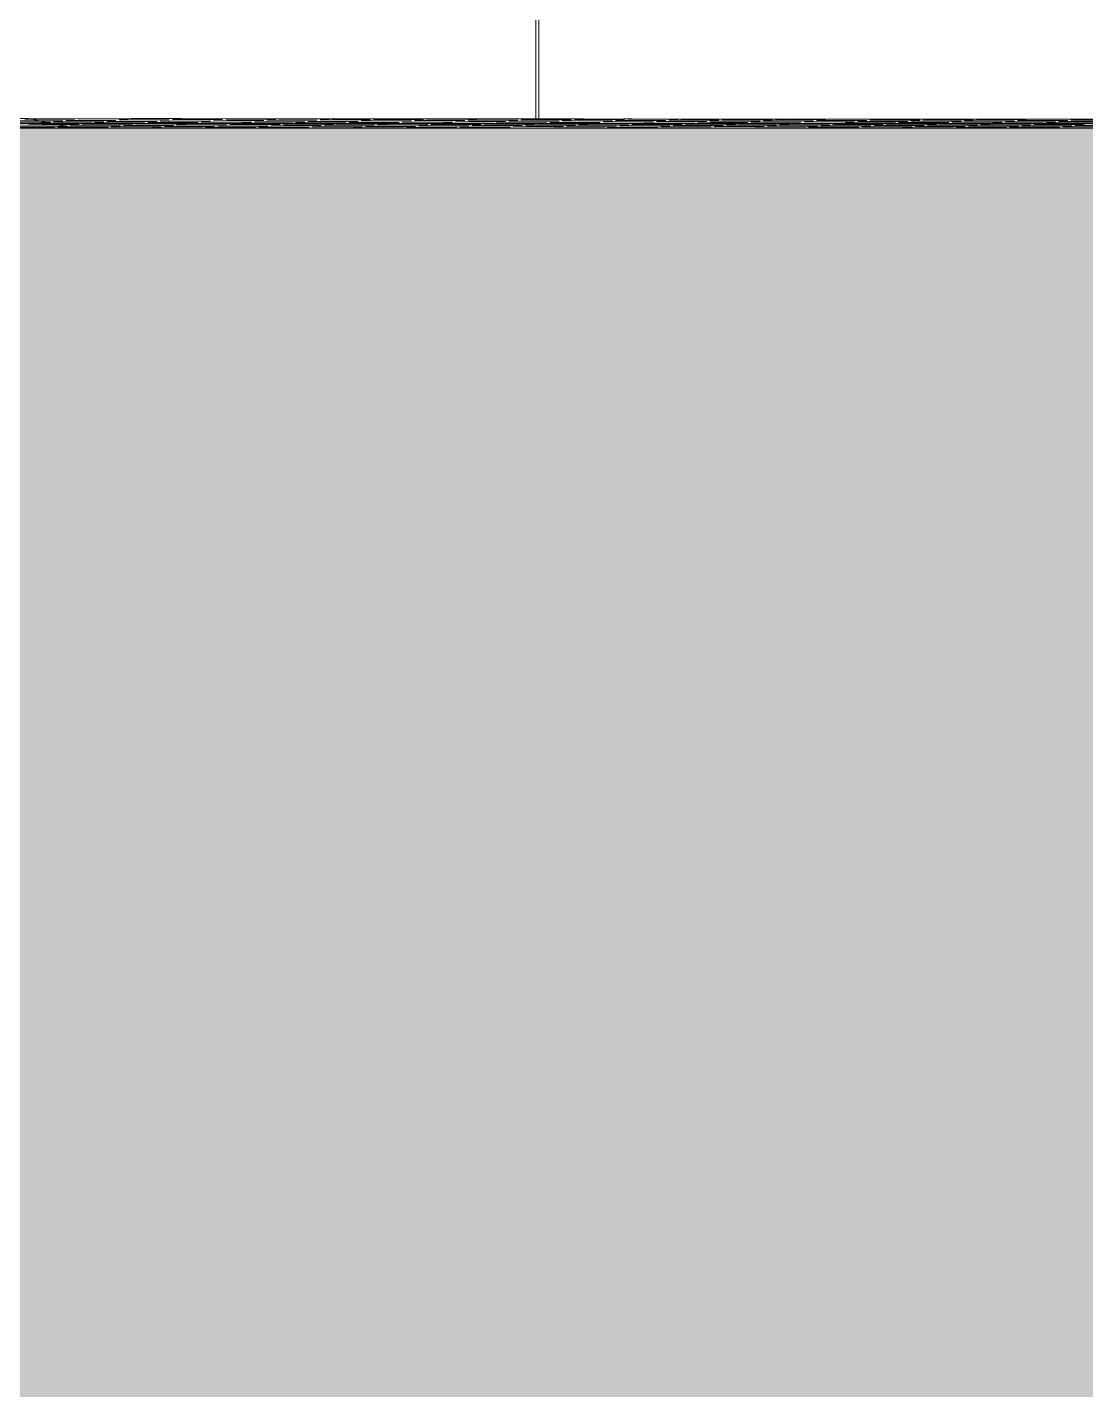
# Model space of a CAD drawing. Header units: millimetres. Extents: x -280990 to -136866, y -15139 to 7194.
# Drawn here: x -275739 to -273978, y -2313 to -46 of the extents above; entities that cross this region are included whole.
import ezdxf

# ---------------------------------------------------------------- set-up
doc = ezdxf.new("R2010")
doc.units = ezdxf.units.MM
doc.header["$MEASUREMENT"] = 0
for name, color, linetype, lineweight in [('New_2D Drafting - General_Pen_No__1', 7, 'Continuous', 13), ('New_Site & Landscape - Terrain_Pen_No__1', 7, 'Continuous', 13), ('New_Structural - Bearing_Pen_No__1', 7, 'Continuous', 13)]:
    doc.layers.add(name, color=color, linetype=linetype, lineweight=lineweight)
for name, color, linetype, lineweight, true_color in [('New_2D Drafting - General_Pen_No__61', 7, 'Continuous', 20, 0x6a6a6a), ('New_Site & Landscape - Terrain_Pen_No__180', 7, 'Continuous', 15, 0xd6cda7), ('New_Site & Landscape - Terrain_Pen_No__93', 7, 'Continuous', 13, 0xa2a233)]:
    doc.layers.add(name, color=color, linetype=linetype, lineweight=lineweight, true_color=true_color)

msp = doc.modelspace()

# ---------------------------------------------------------------- hatches: boundary and pattern name
at = {"layer": 'New_2D Drafting - General_Pen_No__61', "linetype": 'Continuous', "lineweight": 20, "true_color": 0x6a6a6a}
h = msp.add_hatch(dxfattribs=at)
h.set_pattern_fill('Dashed_0001', color=251, style=0, pattern_type=2)
h.set_pattern_definition([(45, (0, 0), (-183.84776, 183.84776), [195, -65]), (45, (7e-14, 183.85), (-183.84776, 183.84776), [195, -65])])
h.paths.add_polyline_path([(-280989.8059, -205.9561), (-266832.1573, -206.4056), (-260239.2033, -214.6036), (-256039.2219, -218.0945), (-254960.2206, -218.9913), (-250988.5325, -222.2925), (-248776.7755, -220), (-242945.6047, -420), (-241835.0918, -420), (-240879.019, -426.5), (-238812.8999, -424.2888), (-238812.8999, -900), (-238810.0426, -15138.6962), (-280989.8059, -15138.6962)])
at = {"layer": 'New_Site & Landscape - Terrain_Pen_No__180', "linetype": 'Continuous', "lineweight": 0, "true_color": 0x353329}
msp.add_hatch(color=250, dxfattribs=at).paths.add_polyline_path([(-279501.1354, -15138.6962), (-255147.8691, -15138.6962), (-255147.8691, -220), (-255689.2864, -220), (-256040.2069, -218.0891), (-256468.5435, -218.7405), (-266973.7441, -215.343), (-275658.7904, -213.4091), (-279501.1354, -218.4055)])

# ---------------------------------------------------------------- linework, layer by layer
at = {"layer": 'New_2D Drafting - General_Pen_No__1', "color": 7, "linetype": 'Continuous', "lineweight": 13, "flags": 128}
msp.add_lwpolyline([(-280989.8059, -205.9561), (-266832.1573, -206.4056), (-260239.2033, -214.6036), (-256039.2219, -218.0945), (-254960.2206, -218.9913), (-250988.5325, -222.2925), (-248776.7755, -220), (-242945.6047, -420), (-241835.0918, -420), (-240879.019, -426.5), (-238812.8999, -424.2888), (-238812.8999, -900), (-238810.0426, -15138.6962), (-280989.8059, -15138.6962)], close=True, dxfattribs=at)
at = {"layer": 'New_Site & Landscape - Terrain_Pen_No__1', "color": 7, "linetype": 'Continuous', "lineweight": 13}
for p, q in [((-275736.8407, -197.6962), (-279501.1354, -198.8187)), ((-275707.1295, -203.6776), (-275784.1589, -203.8181)), ((-275718.9672, -201.2945), (-275763.7716, -201.3762)), ((-275707.2094, -203.6615), (-275761.9882, -203.6274)), ((-275730.805, -198.9113), (-275743.3842, -198.9343)), ((-275719.4401, -201.1993), (-275741.6009, -201.1855)), ((-271697.1504, -199.9959), (-275736.8407, -197.6962)), ((-275658.7904, -213.4091), (-275736.8407, -197.6962)), ((-275736.8407, -197.6962), (-264694.4271, -205.6962)), ((-275659.7982, -198.8902), (-275730.8044, -198.9113)), ((-275706.9178, -203.7202), (-275722.7436, -203.8564)), ((-275659.7982, -198.8902), (-275721.2135, -198.7593)), ((-275680.1856, -201.2829), (-275719.4396, -201.1993)), ((-275680.1856, -201.2829), (-275718.9667, -201.2945)), ((-275700.5729, -203.6756), (-275707.209, -203.6615)), ((-275700.5729, -203.6756), (-275707.129, -203.6776)), ((-275700.5729, -203.6756), (-275706.9173, -203.7202)), ((-275680.1856, -201.2829), (-275702.3563, -201.4387)), ((-275611.8901, -203.0526), (-275695.4761, -203.0774)), ((-275659.7982, -198.8902), (-275681.9689, -199.046)), ((-275591.5027, -200.6598), (-275675.0887, -200.6847)), ((-275611.8901, -203.0526), (-275673.3054, -202.9217)), ((-275571.1154, -198.2671), (-275654.7014, -198.292)), ((-275591.5027, -200.6598), (-275652.918, -200.529)), ((-275611.8901, -203.0526), (-275634.0608, -203.2083)), ((-275571.1154, -198.2671), (-275632.5307, -198.1362)), ((-275591.5027, -200.6598), (-275613.6734, -200.8156)), ((-275523.2072, -202.4295), (-275606.7932, -202.4544)), ((-275571.1154, -198.2671), (-275593.2861, -198.4229)), ((-275502.8199, -200.0368), (-275586.4059, -200.0617)), ((-275523.2072, -202.4295), (-275584.6225, -202.2986)), ((-275482.4325, -197.8567), (-275566.0185, -197.8048)), ((-275502.8199, -200.0368), (-275564.2352, -199.9059)), ((-275523.2072, -202.4295), (-275545.3779, -202.5853)), ((-275482.4325, -197.8567), (-275535.5267, -197.8107)), ((-275502.8199, -200.0368), (-275524.9906, -200.1926)), ((-275434.5244, -201.8064), (-275518.1104, -201.8313)), ((-275482.4325, -197.8567), (-275504.6032, -197.858)), ((-275414.137, -199.4137), (-275497.7231, -199.4386)), ((-275434.5244, -201.8064), (-275495.9397, -201.6756)), ((-275414.137, -199.4137), (-275475.5523, -199.2828)), ((-275434.5244, -201.8064), (-275456.6951, -201.9622)), ((-275366.2289, -203.5761), (-275449.8149, -203.601)), ((-275414.137, -199.4137), (-275436.3078, -199.5695)), ((-275345.8415, -201.1834), (-275429.4276, -201.2083)), ((-275366.2289, -203.5761), (-275427.6442, -203.4452)), ((-275325.4542, -198.7907), (-275409.0402, -198.8155)), ((-275345.8415, -201.1834), (-275407.2568, -201.0525)), ((-275366.2289, -203.5761), (-275388.3996, -203.7319)), ((-275325.4542, -198.7907), (-275386.8695, -198.6598)), ((-275345.8415, -201.1834), (-275368.0123, -201.3391)), ((-275277.546, -202.953), (-275361.1321, -202.9779)), ((-275325.4542, -198.7907), (-275347.6249, -198.9464)), ((-275257.1587, -200.5603), (-275340.7447, -200.5852)), ((-275277.546, -202.953), (-275338.9613, -202.8222)), ((-275236.7714, -198.1676), (-275320.3574, -198.1925)), ((-275257.1587, -200.5603), (-275318.574, -200.4294)), ((-275277.546, -202.953), (-275299.7168, -203.1088)), ((-275236.7714, -198.1676), (-275298.1866, -198.0367)), ((-275257.1587, -200.5603), (-275279.3294, -200.7161)), ((-275188.8632, -202.33), (-275272.4492, -202.3549)), ((-275236.7714, -198.1676), (-275258.9421, -198.3234)), ((-275168.4759, -199.9373), (-275252.0619, -199.9621)), ((-275188.8632, -202.33), (-275250.2785, -202.1991)), ((-275148.0885, -198.0645), (-275231.6745, -198.0126)), ((-275168.4759, -199.9373), (-275229.8912, -199.8064)), ((-275188.8632, -202.33), (-275211.0339, -202.4857)), ((-275148.0885, -198.0645), (-275209.5038, -198.0113)), ((-275168.4758, -199.9373), (-275190.6466, -200.093)), ((-275100.1804, -201.7069), (-275183.7664, -201.7318)), ((-275120.5677, -204.0996), (-275181.983, -203.9688)), ((-275148.0885, -198.0645), (-275170.2592, -198.0658)), ((-275079.793, -199.3142), (-275163.379, -199.3391)), ((-275100.1804, -201.7069), (-275161.5957, -201.576)), ((-275079.793, -199.3142), (-275141.2083, -199.1833)), ((-275100.1804, -201.7069), (-275122.3511, -201.8627)), ((-275031.8849, -203.4766), (-275115.4709, -203.5015)), ((-275079.793, -199.3142), (-275101.9637, -199.47)), ((-275011.4975, -201.0839), (-275095.0835, -201.1087)), ((-275031.8849, -203.4766), (-275093.3002, -203.3457)), ((-274991.1102, -198.6911), (-275074.6962, -198.716)), ((-275011.4975, -201.0839), (-275072.9128, -200.953)), ((-275031.8849, -203.4766), (-275054.0556, -203.6323)), ((-274991.1102, -198.6911), (-275052.5255, -198.5602)), ((-275011.4975, -201.0839), (-275033.6682, -201.2396)), ((-274943.202, -202.8535), (-275026.788, -202.8784)), ((-274991.1102, -198.6911), (-275013.2809, -198.8469)), ((-274922.8147, -200.4608), (-275006.4007, -200.4857)), ((-274943.202, -202.8535), (-275004.6173, -202.7226)), ((-274902.4273, -198.2773), (-274986.0133, -198.2253)), ((-274922.8147, -200.4608), (-274984.23, -200.3299)), ((-274943.202, -202.8535), (-274965.3727, -203.0093)), ((-274902.4273, -198.2773), (-274963.8426, -198.2241)), ((-274922.8147, -200.4608), (-274944.9854, -200.6166)), ((-274854.5192, -202.2304), (-274938.1052, -202.2553)), ((-274902.4273, -198.2773), (-274924.598, -198.2785)), ((-274834.1318, -199.8377), (-274917.7178, -199.8626)), ((-274854.5192, -202.2304), (-274915.9345, -202.0996)), ((-274813.7445, -198.2723), (-274897.3305, -198.2204)), ((-274834.1318, -199.8377), (-274895.5471, -199.7068)), ((-274854.5192, -202.2304), (-274876.6899, -202.3862)), ((-274813.7445, -198.2723), (-274875.1598, -198.2191)), ((-274786.2237, -204.0001), (-274869.8097, -204.025)), ((-274834.1318, -199.8377), (-274856.3025, -199.9935)), ((-274765.8363, -201.6074), (-274849.4223, -201.6323)), ((-274786.2237, -204.0001), (-274847.639, -203.8692)), ((-274813.7445, -198.2723), (-274835.9152, -198.2736)), ((-274745.449, -199.2147), (-274829.035, -199.2395)), ((-274765.8363, -201.6074), (-274827.2516, -201.4765)), ((-274786.2237, -204.0001), (-274808.3944, -204.1559)), ((-274745.449, -199.2147), (-274806.8643, -199.0838)), ((-274765.8363, -201.6074), (-274788.007, -201.7632)), ((-274697.5408, -203.377), (-274781.1268, -203.4019)), ((-274745.449, -199.2147), (-274767.6197, -199.3704)), ((-274677.1535, -200.9843), (-274760.7395, -201.0092)), ((-274697.5408, -203.377), (-274758.9561, -203.2462)), ((-274732.6331, -198.2678), (-274747.2323, -198.2686)), ((-274656.7661, -198.5916), (-274740.3521, -198.6165)), ((-274677.1535, -200.9843), (-274738.5688, -200.8534)), ((-274697.5408, -203.377), (-274719.7115, -203.5328)), ((-274656.7661, -198.5916), (-274718.1814, -198.4607)), ((-274677.1535, -200.9843), (-274699.3242, -201.1401)), ((-274608.858, -202.754), (-274692.444, -202.7789)), ((-274656.7661, -198.5916), (-274678.9368, -198.7474)), ((-274588.4706, -200.3613), (-274672.0566, -200.3861)), ((-274608.858, -202.754), (-274670.2733, -202.6231)), ((-274568.0833, -198.4851), (-274651.6693, -198.4332)), ((-274588.4706, -200.3613), (-274649.8859, -200.2304)), ((-274608.858, -202.754), (-274631.0287, -202.9097)), ((-274568.0833, -198.4851), (-274629.4986, -198.4319)), ((-274588.4706, -200.3613), (-274610.6413, -200.517)), ((-274520.1751, -202.1309), (-274603.7611, -202.1558)), ((-274568.0833, -198.4851), (-274590.254, -198.4864)), ((-274499.7878, -199.7382), (-274583.3738, -199.7631)), ((-274520.1751, -202.1309), (-274581.5904, -202)), ((-274479.4004, -198.4802), (-274562.9864, -198.4282)), ((-274499.7878, -199.7382), (-274561.2031, -199.6073)), ((-274520.1751, -202.1309), (-274542.3458, -202.2867)), ((-274479.4004, -198.4802), (-274540.8157, -198.427)), ((-274451.8796, -203.9006), (-274535.4656, -203.9255)), ((-274499.7878, -199.7382), (-274521.9585, -199.894)), ((-274431.4923, -201.5079), (-274515.0783, -201.5327)), ((-274451.8796, -203.9006), (-274513.2949, -203.7697)), ((-274479.4004, -198.4802), (-274501.5711, -198.4814)), ((-274411.1049, -199.1151), (-274494.6909, -199.14)), ((-274431.4923, -201.5079), (-274492.9076, -201.377)), ((-274390.7176, -198.4752), (-274474.3036, -198.4232)), ((-274451.8796, -203.9006), (-274474.0503, -204.0563)), ((-274411.1049, -199.1151), (-274472.5202, -198.9843)), ((-274431.4923, -201.5079), (-274453.663, -201.6636)), ((-274363.1968, -203.2775), (-274446.7828, -203.3024)), ((-274390.7176, -198.4752), (-274433.6435, -198.438)), ((-274411.1049, -199.1151), (-274433.2756, -199.2709)), ((-274342.8094, -200.8848), (-274426.3954, -200.9097)), ((-274363.1968, -203.2775), (-274424.6121, -203.1466)), ((-274390.7176, -198.4752), (-274412.8883, -198.4764)), ((-274322.4221, -198.6979), (-274406.0081, -198.6459)), ((-274342.8094, -200.8848), (-274404.2247, -200.7539)), ((-274363.1968, -203.2775), (-274385.3675, -203.4333)), ((-274322.4221, -198.6979), (-274383.8374, -198.6447)), ((-274342.8094, -200.8848), (-274364.9802, -201.0406)), ((-274274.5139, -202.6545), (-274358.1, -202.6793)), ((-274322.4221, -198.6979), (-274344.5928, -198.6991)), ((-274254.1266, -200.2617), (-274337.7126, -200.2866)), ((-274274.5139, -202.6545), (-274335.9292, -202.5236)), ((-274233.7392, -198.6929), (-274317.3253, -198.641)), ((-274254.1266, -200.2617), (-274315.5419, -200.1309)), ((-274274.5139, -202.6545), (-274296.6846, -202.8102)), ((-274233.7392, -198.6929), (-274295.1545, -198.6397)), ((-274254.1266, -200.2617), (-274276.2973, -200.4175)), ((-274185.8311, -202.0314), (-274269.4171, -202.0563)), ((-274233.7392, -198.6929), (-274255.91, -198.6942)), ((-274165.4437, -199.6387), (-274249.0298, -199.6636)), ((-274185.8311, -202.0314), (-274247.2464, -201.9005)), ((-274145.0564, -198.688), (-274228.6424, -198.636)), ((-274165.4437, -199.6387), (-274226.859, -199.5078)), ((-274185.8311, -202.0314), (-274208.0018, -202.1872)), ((-274145.0564, -198.688), (-274206.4717, -198.6348)), ((-274117.5356, -203.801), (-274201.1216, -203.8259)), ((-274165.4438, -199.6387), (-274187.6145, -199.7944)), ((-274097.1483, -201.4083), (-274180.7343, -201.4332)), ((-274117.5356, -203.801), (-274178.9509, -203.6702)), ((-274145.0564, -198.688), (-274167.2271, -198.6892)), ((-274076.7609, -199.0156), (-274160.3469, -199.0405)), ((-274097.1482, -201.4083), (-274158.5635, -201.2774)), ((-274056.3736, -198.683), (-274139.9596, -198.6311)), ((-274117.5356, -203.801), (-274139.7063, -203.9568)), ((-274076.7609, -199.0156), (-274138.1762, -198.8847)), ((-274097.1482, -201.4083), (-274119.319, -201.5641)), ((-274056.3736, -198.683), (-274117.7888, -198.6298)), ((-274028.8528, -203.178), (-274112.4388, -203.2029)), ((-274076.7609, -199.0156), (-274098.9316, -199.1714)), ((-274008.4654, -200.7853), (-274092.0514, -200.8102)), ((-274028.8527, -203.178), (-274090.268, -203.0471)), ((-274056.3736, -198.683), (-274078.5443, -198.6842)), ((-273988.0781, -198.9057), (-274071.6641, -198.8537)), ((-274008.4654, -200.7853), (-274069.8807, -200.6544)), ((-274028.8528, -203.178), (-274051.0235, -203.3338)), ((-273988.0781, -198.9057), (-274049.4934, -198.8525)), ((-274008.4654, -200.7853), (-274030.6361, -200.941)), ((-273940.1699, -202.5549), (-274023.7559, -202.5798)), ((-273988.0781, -198.9057), (-274010.2488, -198.9069)), ((-273919.7826, -200.1622), (-274003.3686, -200.1871)), ((-273940.1699, -202.5549), (-274001.5852, -202.424)), ((-273899.3952, -198.9007), (-273982.9812, -198.8488)), ((-273919.7826, -200.1622), (-273981.1979, -200.0313)), ((-275720.9603, -206.1075), (-275804.5463, -206.2601)), ((-275720.9603, -206.1075), (-275782.3756, -206.0693)), ((-275693.4395, -212.6703), (-275777.0255, -212.8228)), ((-275674.5757, -210.2312), (-275756.6381, -210.3809)), ((-275693.4395, -212.6703), (-275754.8548, -212.6321)), ((-275720.9603, -206.1075), (-275743.131, -206.2983)), ((-275686.4135, -207.8481), (-275736.2508, -207.939)), ((-275674.5943, -210.2274), (-275734.4674, -210.1902)), ((-275698.2512, -205.4649), (-275715.8634, -205.4971)), ((-275693.4395, -212.6703), (-275715.6102, -212.8611)), ((-275686.825, -207.7652), (-275714.0801, -207.7482)), ((-275632.2774, -205.4453), (-275698.2508, -205.4649)), ((-275674.5265, -210.2411), (-275695.2228, -210.4191)), ((-275632.2774, -205.4453), (-275693.6927, -205.3144)), ((-275665.6974, -212.0185), (-275688.3426, -212.0598)), ((-275652.6648, -207.838), (-275686.8246, -207.7652)), ((-275652.6648, -207.838), (-275686.4131, -207.8481)), ((-275652.6648, -207.838), (-275674.8355, -207.9938)), ((-275673.0521, -210.2307), (-275674.594, -210.2274)), ((-275673.0521, -210.2307), (-275674.5754, -210.2312)), ((-275673.0521, -210.2307), (-275674.5262, -210.2411)), ((-275584.3693, -209.6077), (-275667.9553, -209.6325)), ((-275604.7566, -212.0004), (-275666.1719, -211.8695)), ((-275604.7566, -212.0004), (-275665.6972, -212.0185)), ((-275632.2774, -205.4453), (-275654.4481, -205.6011)), ((-275563.9819, -207.2149), (-275647.5679, -207.2398)), ((-275584.3693, -209.6077), (-275645.7846, -209.4768)), ((-275543.5946, -204.8222), (-275627.1806, -204.8471)), ((-275604.7566, -212.0004), (-275626.9273, -212.1561)), ((-275563.9819, -207.2149), (-275625.3972, -207.0841)), ((-275584.3693, -209.6077), (-275606.54, -209.7634)), ((-275543.5946, -204.8222), (-275605.0099, -204.6913)), ((-275516.0738, -211.3773), (-275599.6598, -211.4022)), ((-275563.9819, -207.2149), (-275586.1526, -207.3707)), ((-275495.6864, -208.9846), (-275579.2724, -209.0095)), ((-275516.0738, -211.3773), (-275577.4891, -211.2464)), ((-275543.5946, -204.8222), (-275565.7653, -204.978)), ((-275475.2991, -206.5919), (-275558.8851, -206.6168)), ((-275495.6864, -208.9846), (-275557.1017, -208.8537)), ((-275454.9117, -204.1992), (-275538.4977, -204.224)), ((-275516.0738, -211.3773), (-275538.2445, -211.5331)), ((-275475.2991, -206.5919), (-275536.7144, -206.461)), ((-275447.7783, -213.147), (-275531.3643, -213.1719)), ((-275495.6864, -208.9846), (-275517.8571, -209.1404)), ((-275454.9117, -204.1992), (-275516.327, -204.0683)), ((-275427.3909, -210.7543), (-275510.9769, -210.7791)), ((-275447.7783, -213.147), (-275509.1936, -213.0161)), ((-275475.2991, -206.5919), (-275497.4698, -206.7476)), ((-275407.0036, -208.3615), (-275490.5896, -208.3864)), ((-275427.3909, -210.7543), (-275488.8062, -210.6234)), ((-275454.9117, -204.1992), (-275477.0824, -204.3549)), ((-275386.6162, -205.9688), (-275470.2022, -205.9937)), ((-275447.7783, -213.147), (-275469.949, -213.3027)), ((-275407.0036, -208.3615), (-275468.4189, -208.2307)), ((-275427.3909, -210.7543), (-275449.5616, -210.91)), ((-275386.6162, -205.9688), (-275448.0315, -205.8379)), ((-275359.0954, -212.5239), (-275442.6814, -212.5488)), ((-275407.0036, -208.3615), (-275429.1743, -208.5173)), ((-275338.7081, -210.1312), (-275422.2941, -210.1561)), ((-275359.0954, -212.5239), (-275420.5107, -212.393)), ((-275386.6162, -205.9688), (-275408.7869, -206.1246)), ((-275318.3207, -207.7385), (-275401.9068, -207.7634)), ((-275338.7081, -210.1312), (-275400.1234, -210.0003)), ((-275297.9334, -205.3458), (-275381.5194, -205.3706)), ((-275359.0954, -212.5239), (-275381.2662, -212.6797)), ((-275318.3207, -207.7385), (-275379.736, -207.6076)), ((-275338.7081, -210.1312), (-275360.8788, -210.287)), ((-275297.9334, -205.3458), (-275359.3487, -205.2149)), ((-275270.4126, -211.9009), (-275353.9986, -211.9257)), ((-275318.3207, -207.7385), (-275340.4915, -207.8942)), ((-275250.0252, -209.5081), (-275333.6113, -209.533)), ((-275270.4126, -211.9009), (-275331.8279, -211.77)), ((-275297.9334, -205.3458), (-275320.1041, -205.5015)), ((-275229.6379, -207.1154), (-275313.2239, -207.1403)), ((-275250.0252, -209.5081), (-275311.4405, -209.3773)), ((-275209.2505, -204.7227), (-275292.8366, -204.7476)), ((-275270.4126, -211.9009), (-275292.5833, -212.0566)), ((-275229.6379, -207.1154), (-275291.0532, -206.9845)), ((-275250.0252, -209.5081), (-275272.196, -209.6639)), ((-275209.2505, -204.7227), (-275270.6658, -204.5918)), ((-275181.7297, -211.2778), (-275265.3158, -211.3027)), ((-275229.6379, -207.1154), (-275251.8086, -207.2712)), ((-275161.3424, -208.8851), (-275244.9284, -208.91)), ((-275181.7297, -211.2778), (-275243.145, -211.1469)), ((-275209.2505, -204.7227), (-275231.4213, -204.8785)), ((-275140.9551, -206.4924), (-275224.5411, -206.5172)), ((-275161.3424, -208.8851), (-275222.7577, -208.7542)), ((-275120.5677, -204.0996), (-275204.1537, -204.1245)), ((-275181.7297, -211.2778), (-275203.9005, -211.4336)), ((-275140.9551, -206.4924), (-275202.3703, -206.3615)), ((-275113.4342, -213.0474), (-275197.0203, -213.0723)), ((-275161.3424, -208.8851), (-275183.5131, -209.0408)), ((-275093.0469, -210.6547), (-275176.6329, -210.6796)), ((-275113.4343, -213.0474), (-275174.8495, -212.9166)), ((-275140.9551, -206.4924), (-275163.1258, -206.6481)), ((-275072.6596, -208.262), (-275156.2456, -208.2869)), ((-275093.0469, -210.6547), (-275154.4622, -210.5238)), ((-275120.5677, -204.0996), (-275142.7384, -204.2554)), ((-275052.2722, -205.8693), (-275135.8582, -205.8942)), ((-275113.4342, -213.0474), (-275135.605, -213.2032)), ((-275072.6596, -208.262), (-275134.0749, -208.1311)), ((-275093.0469, -210.6547), (-275115.2176, -210.8105)), ((-275052.2722, -205.8693), (-275113.6875, -205.7384)), ((-275024.7514, -212.4244), (-275108.3374, -212.4493)), ((-275072.6595, -208.262), (-275094.8303, -208.4178)), ((-275004.3641, -210.0317), (-275087.9501, -210.0566)), ((-275024.7514, -212.4244), (-275086.1667, -212.2935)), ((-275052.2722, -205.8693), (-275074.4429, -206.0251)), ((-274983.9767, -207.6389), (-275067.5627, -207.6638)), ((-275004.3641, -210.0317), (-275065.7794, -209.9008)), ((-274963.5894, -205.2462), (-275047.1754, -205.2711)), ((-275024.7514, -212.4244), (-275046.9221, -212.5802)), ((-274983.9767, -207.6389), (-275045.392, -207.5081)), ((-275004.3641, -210.0317), (-275026.5348, -210.1874)), ((-274963.5894, -205.2462), (-275025.0047, -205.1153)), ((-274936.0686, -211.8013), (-275019.6546, -211.8262)), ((-274983.9767, -207.6389), (-275006.1474, -207.7947)), ((-274915.6812, -209.4086), (-274999.2672, -209.4335)), ((-274936.0686, -211.8013), (-274997.4839, -211.6704)), ((-274963.5894, -205.2462), (-274985.7601, -205.402)), ((-274895.2939, -207.0159), (-274978.8799, -207.0408)), ((-274915.6812, -209.4086), (-274977.0965, -209.2777)), ((-274874.9065, -204.6232), (-274958.4925, -204.648)), ((-274936.0686, -211.8013), (-274958.2393, -211.9571)), ((-274895.2939, -207.0159), (-274956.7092, -206.885)), ((-274915.6812, -209.4086), (-274937.8519, -209.5644)), ((-274874.9065, -204.6232), (-274936.3218, -204.4923)), ((-274847.3857, -211.1783), (-274930.9717, -211.2031)), ((-274867.7731, -213.571), (-274929.1884, -213.4401)), ((-274895.2939, -207.0159), (-274917.4646, -207.1717)), ((-274826.9984, -208.7855), (-274910.5844, -208.8104)), ((-274847.3857, -211.1783), (-274908.801, -211.0474)), ((-274874.9065, -204.6232), (-274897.0772, -204.7789)), ((-274867.7731, -213.571), (-274894.9694, -213.5791)), ((-274806.611, -206.3928), (-274890.197, -206.4177)), ((-274826.9984, -208.7855), (-274888.4137, -208.6547)), ((-274867.7731, -213.571), (-274869.7254, -213.5847)), ((-274847.3857, -211.1783), (-274869.5564, -211.334)), ((-274806.611, -206.3928), (-274868.0263, -206.2619)), ((-274779.0902, -212.9479), (-274862.6762, -212.9728)), ((-274826.9984, -208.7855), (-274849.1691, -208.9413)), ((-274758.7029, -210.5552), (-274842.2889, -210.5801)), ((-274779.0902, -212.9479), (-274840.5055, -212.817)), ((-274806.611, -206.3928), (-274828.7817, -206.5486)), ((-274738.3155, -208.1625), (-274821.9015, -208.1874)), ((-274758.7029, -210.5552), (-274820.1182, -210.4243)), ((-274717.9282, -205.7698), (-274801.5142, -205.7946)), ((-274779.0902, -212.9479), (-274801.2609, -213.1037)), ((-274738.3155, -208.1625), (-274799.7308, -208.0316)), ((-274758.7029, -210.5552), (-274780.8736, -210.711)), ((-274717.9282, -205.7698), (-274779.3435, -205.6389)), ((-274690.4074, -212.3249), (-274773.9934, -212.3497)), ((-274738.3155, -208.1625), (-274760.4862, -208.3182)), ((-274670.02, -209.9321), (-274753.606, -209.957)), ((-274690.4074, -212.3249), (-274751.8227, -212.194)), ((-274717.9282, -205.7698), (-274740.0989, -205.9255)), ((-274649.6327, -207.5394), (-274733.2187, -207.5643)), ((-274670.02, -209.9321), (-274731.4353, -209.8013)), ((-274629.2453, -205.1467), (-274712.8313, -205.1716)), ((-274690.4074, -212.3249), (-274712.5781, -212.4806)), ((-274649.6327, -207.5394), (-274711.048, -207.4085)), ((-274670.02, -209.9321), (-274692.1907, -210.0879)), ((-274629.2453, -205.1467), (-274690.6606, -205.0158)), ((-274601.7245, -211.7018), (-274685.3105, -211.7267)), ((-274649.6327, -207.5394), (-274671.8034, -207.6952)), ((-274581.3372, -209.3091), (-274664.9232, -209.334)), ((-274601.7245, -211.7018), (-274663.1398, -211.5709)), ((-274629.2453, -205.1467), (-274651.416, -205.3025)), ((-274560.9498, -206.9164), (-274644.5358, -206.9412)), ((-274581.3372, -209.3091), (-274642.7525, -209.1782)), ((-274540.5625, -204.5236), (-274624.1485, -204.5485)), ((-274601.7245, -211.7018), (-274623.8952, -211.8576)), ((-274560.9498, -206.9164), (-274622.3651, -206.7855)), ((-274533.429, -213.4715), (-274617.015, -213.4963)), ((-274581.3372, -209.3091), (-274603.5079, -209.4648)), ((-274540.5625, -204.5236), (-274601.9778, -204.3928)), ((-274513.0417, -211.0787), (-274596.6277, -211.1036)), ((-274533.429, -213.4715), (-274594.8443, -213.3406)), ((-274560.9498, -206.9164), (-274583.1205, -207.0721)), ((-274492.6543, -208.686), (-274576.2403, -208.7109)), ((-274513.0417, -211.0787), (-274574.457, -210.9479)), ((-274540.5625, -204.5236), (-274562.7332, -204.6794)), ((-274472.267, -206.2933), (-274555.853, -206.3182)), ((-274533.429, -213.4715), (-274555.5997, -213.6272)), ((-274492.6543, -208.686), (-274554.0696, -208.5551)), ((-274513.0417, -211.0787), (-274535.2124, -211.2345)), ((-274472.267, -206.2933), (-274533.6823, -206.1624)), ((-274444.7462, -212.8484), (-274528.3322, -212.8733)), ((-274492.6543, -208.686), (-274514.825, -208.8418)), ((-274424.3588, -210.4557), (-274507.9448, -210.4806)), ((-274444.7462, -212.8484), (-274506.1615, -212.7175)), ((-274472.267, -206.2933), (-274494.4377, -206.4491)), ((-274403.9715, -208.063), (-274487.5575, -208.0878)), ((-274424.3588, -210.4557), (-274485.7741, -210.3248)), ((-274383.5841, -205.6702), (-274467.1701, -205.6951)), ((-274444.7462, -212.8484), (-274466.9169, -213.0042)), ((-274403.9715, -208.063), (-274465.3868, -207.9321)), ((-274424.3588, -210.4557), (-274446.5295, -210.6114)), ((-274383.5841, -205.6702), (-274444.9994, -205.5394)), ((-274356.0633, -212.2253), (-274439.6493, -212.2502)), ((-274403.9715, -208.063), (-274426.1422, -208.2187)), ((-274335.676, -209.8326), (-274419.262, -209.8575)), ((-274356.0633, -212.2253), (-274417.4786, -212.0944)), ((-274383.5841, -205.6702), (-274405.7548, -205.826)), ((-274315.2886, -207.4399), (-274398.8746, -207.4648)), ((-274335.676, -209.8326), (-274397.0913, -209.7017)), ((-274294.9013, -205.0472), (-274378.4873, -205.0721)), ((-274356.0633, -212.2253), (-274378.234, -212.3811)), ((-274315.2886, -207.4399), (-274376.7039, -207.309)), ((-274335.676, -209.8326), (-274357.8467, -209.9884)), ((-274294.9013, -205.0472), (-274356.3166, -204.9163)), ((-274267.3805, -211.6023), (-274350.9665, -211.6272)), ((-274315.2886, -207.4399), (-274337.4593, -207.5957)), ((-274246.9931, -209.2096), (-274330.5791, -209.2344)), ((-274267.3805, -211.6023), (-274328.7958, -211.4714)), ((-274294.9013, -205.0472), (-274317.072, -205.2029)), ((-274226.6058, -206.8168), (-274310.1918, -206.8417)), ((-274246.9931, -209.2096), (-274308.4084, -209.0787)), ((-274206.2184, -204.4241), (-274289.8045, -204.449)), ((-274267.3805, -211.6023), (-274289.5512, -211.758)), ((-274226.6058, -206.8168), (-274288.0211, -206.6859)), ((-274199.085, -213.3719), (-274282.671, -213.3968)), ((-274246.9931, -209.2096), (-274269.1639, -209.3653)), ((-274206.2184, -204.4241), (-274267.6337, -204.2932)), ((-274178.6976, -210.9792), (-274262.2837, -211.0041)), ((-274199.085, -213.3719), (-274260.5003, -213.241)), ((-274226.6058, -206.8168), (-274248.7765, -206.9726)), ((-274158.3103, -208.5865), (-274241.8963, -208.6114)), ((-274178.6976, -210.9792), (-274240.1129, -210.8483)), ((-274206.2184, -204.4241), (-274228.3892, -204.5799)), ((-274137.9229, -206.1938), (-274221.509, -206.2187)), ((-274199.085, -213.3719), (-274221.2557, -213.5277)), ((-274158.3103, -208.5865), (-274219.7256, -208.4556)), ((-274178.6976, -210.9792), (-274200.8684, -211.135)), ((-274137.9229, -206.1938), (-274199.3382, -206.0629)), ((-274110.4021, -212.7489), (-274193.9882, -212.7737)), ((-274158.3103, -208.5865), (-274180.481, -208.7423)), ((-274090.0148, -210.3561), (-274173.6008, -210.381)), ((-274110.4021, -212.7489), (-274171.8174, -212.618)), ((-274137.9229, -206.1938), (-274160.0937, -206.3495)), ((-274069.6274, -207.9634), (-274153.2135, -207.9883)), ((-274090.0148, -210.3561), (-274151.4301, -210.2253)), ((-274049.2401, -205.5707), (-274132.8261, -205.5956)), ((-274110.4021, -212.7489), (-274132.5729, -212.9046)), ((-274069.6274, -207.9634), (-274131.0427, -207.8325)), ((-274090.0148, -210.3561), (-274112.1855, -210.5119)), ((-274049.2401, -205.5707), (-274110.6554, -205.4398)), ((-274021.7193, -212.1258), (-274105.3053, -212.1507)), ((-274069.6275, -207.9634), (-274091.7982, -208.1192)), ((-274001.332, -209.7331), (-274084.918, -209.758)), ((-274021.7193, -212.1258), (-274083.1346, -211.9949)), ((-274049.2401, -205.5707), (-274071.4108, -205.7265)), ((-273980.9446, -207.3404), (-274064.5306, -207.3652)), ((-274001.3319, -209.7331), (-274062.7472, -209.6022)), ((-273960.5573, -204.9476), (-274044.1433, -204.9725)), ((-274021.7193, -212.1258), (-274043.89, -212.2816)), ((-273980.9446, -207.3404), (-274042.3599, -207.2095)), ((-274001.3319, -209.7331), (-274023.5027, -209.8888)), ((-273960.5573, -204.9476), (-274021.9725, -204.8168)), ((-273933.0365, -211.5027), (-274016.6225, -211.5276)), ((-274009.3478, -213.7763), (-274014.8391, -213.7646)), ((-273980.9446, -207.3404), (-274003.1153, -207.4961)), ((-273912.6491, -209.11), (-273996.2351, -209.1349)), ((-273933.0365, -211.5027), (-273994.4517, -211.3719)), ((-273960.5573, -204.9476), (-273982.728, -205.1034))]:
    msp.add_line(p, q, dxfattribs=at)
at = {"layer": 'New_Site & Landscape - Terrain_Pen_No__93', "color": 55, "linetype": 'Continuous', "lineweight": 13, "true_color": 0xa2a233, "flags": 128}
msp.add_lwpolyline([(-255147.8691, -220), (-255689.2864, -220), (-256040.2069, -218.0891), (-256468.5435, -218.7405), (-266973.7441, -215.343), (-275658.7904, -213.4091), (-279501.1354, -218.4055)], dxfattribs=at)
at = {"layer": 'New_Structural - Bearing_Pen_No__1', "color": 7, "linetype": 'Continuous', "lineweight": 13}
for p, q in [((-274893.0254, -198.1766), (-274893.0254, 0)), ((-274888.0274, -198.1794), (-274888.0274, 0))]:
    msp.add_line(p, q, dxfattribs=at)

doc.saveas('drawing.dxf')
